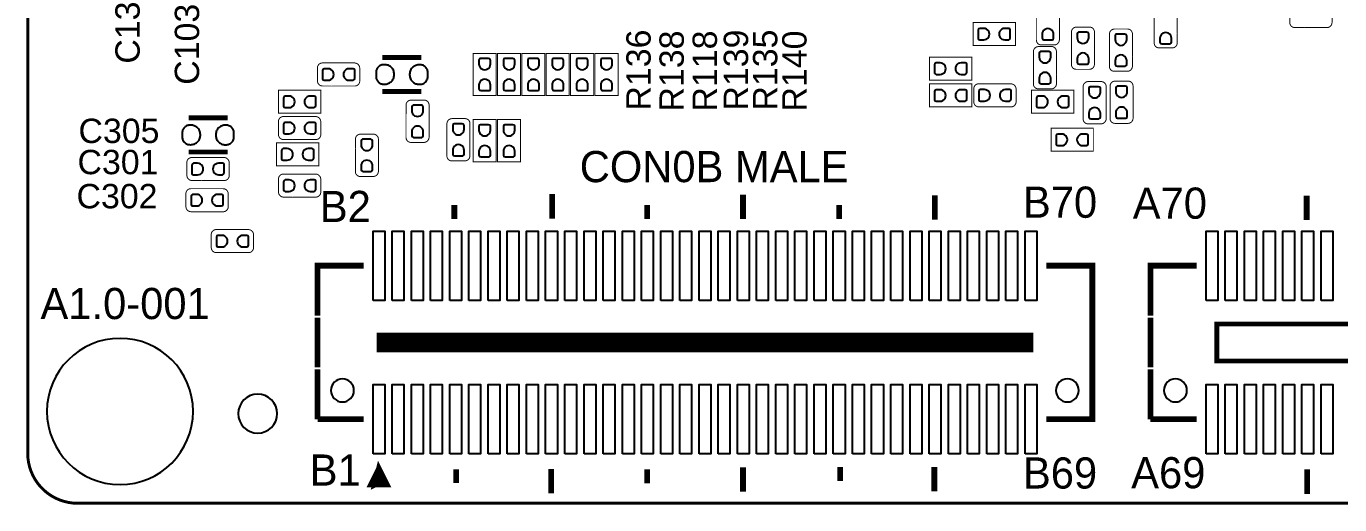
# Model space of a CAD drawing. Extents: x 52.2 to 109.2, y 0 to 35.
# Drawn here: x 52.15 to 86.39, y -0.04 to 12.43 of the extents above; entities that cross this region are included whole.
import ezdxf
from ezdxf.enums import TextEntityAlignment as Align

# ---------------------------------------------------------------- set-up
doc = ezdxf.new("R2010")
doc.units = 0
doc.header["$MEASUREMENT"] = 0
doc.layers.get('0').update_dxf_attribs({"linetype": 'CONTINUOUS'})
for name, color, linetype in [('BG_NCROUTE_PATH', 231, 'CONTINUOUS'), ('BG_OUTLINE', 2, 'CONTINUOUS'), ('PIN_BOTTOM', 11, 'CONTINUOUS')]:
    doc.layers.add(name, color=color, linetype=linetype)

# ---------------------------------------------------------------- blocks, each defined once
blk = doc.blocks.new('AAA')
at = {"layer": 'BG_NCROUTE_PATH'}
for points, const_width in [([(-53.29428, -2.39395), (1.105662, -2.39395, 0.414214), (2.405634, -1.093978), (2.405634, 31.306008, 0.414214), (1.105662, 32.60598), (-53.29428, 32.60598, 0.414214), (-54.594252, 31.306008), (-54.594252, -1.093978, 0.414214), (-53.29428, -2.39395)], 0.0762), ([(-30.86862, 10.00633), (-30.629352, 10.00633, 0.414214), (-30.497018, 10.138664), (-30.497018, 10.479786, 0.414214), (-30.623764, 10.606532), (-31.463742, 10.606532, 0.414214), (-31.599124, 10.47115), (-31.599124, 10.1346, 0.414214), (-31.4706, 10.006076), (-30.868874, 10.006076), (-30.86862, 10.00633)], 0.0254), ([(-23.890732, 10.282682), (-23.890732, 10.52195, 0.414214), (-24.023066, 10.654284), (-24.364188, 10.654284, 0.414214), (-24.490934, 10.527538), (-24.490934, 9.68756, 0.414214), (-24.355552, 9.552178), (-24.019002, 9.552178, 0.414214), (-23.890478, 9.680702), (-23.890478, 10.282428), (-23.890732, 10.282682)], 0.0254), ([(-27.563572, 9.846818), (-27.563572, 9.60755, 0.414214), (-27.431238, 9.475216), (-27.090116, 9.475216, 0.414214), (-26.96337, 9.601962), (-26.96337, 10.44194, 0.414214), (-27.098752, 10.577322), (-27.435302, 10.577322, 0.414214), (-27.563826, 10.448798), (-27.563826, 9.847072), (-27.563572, 9.846818)], 0.0254), ([(-26.395172, 9.237218), (-26.395172, 8.99795, 0.414214), (-26.262838, 8.865616), (-25.921716, 8.865616, 0.414214), (-25.79497, 8.992362), (-25.79497, 9.83234, 0.414214), (-25.930352, 9.967722), (-26.266902, 9.967722, 0.414214), (-26.395426, 9.839198), (-26.395426, 9.237472), (-26.395172, 9.237218)], 0.0254), ([(-25.404572, 9.288018), (-25.404572, 9.04875, 0.414214), (-25.272238, 8.916416), (-24.931116, 8.916416, 0.414214), (-24.80437, 9.043162), (-24.80437, 9.88314, 0.414214), (-24.939752, 10.018522), (-25.276302, 10.018522, 0.414214), (-25.404826, 9.889998), (-25.404826, 9.288272), (-25.404572, 9.288018)], 0.0254), ([(-24.413972, 8.780018), (-24.413972, 8.54075, 0.414214), (-24.281638, 8.408416), (-23.940516, 8.408416, 0.414214), (-23.81377, 8.535162), (-23.81377, 9.37514, 0.414214), (-23.949152, 9.510522), (-24.285702, 9.510522, 0.414214), (-24.414226, 9.381998), (-24.414226, 8.780272), (-24.413972, 8.780018)], 0.0254), ([(-5.51942, 8.48233), (-5.280152, 8.48233, 0.414214), (-5.147818, 8.614664), (-5.147818, 8.955786, 0.414214), (-5.274564, 9.082532), (-6.114542, 9.082532, 0.414214), (-6.249924, 8.94715), (-6.249924, 8.6106, 0.414214), (-6.1214, 8.482076), (-5.519674, 8.482076), (-5.51942, 8.48233)], 0.0254), ([(-26.411428, 7.880096), (-26.411428, 7.640828, 0.414254), (-26.279094, 7.508494), (-25.937718, 7.508494, 0.413391), (-25.811226, 7.634986), (-25.811226, 8.475218, 0.413442), (-25.946354, 8.610346), (-26.282904, 8.610346, 0.414638), (-26.411428, 8.481822), (-26.411428, 7.880096)], 0.0254), ([(-25.109932, 8.225282), (-25.109932, 8.46455, 0.414214), (-25.242266, 8.596884), (-25.583388, 8.596884, 0.414214), (-25.710134, 8.470138), (-25.710134, 7.63016, 0.414214), (-25.574752, 7.494778), (-25.238202, 7.494778, 0.414214), (-25.109678, 7.623302), (-25.109678, 8.225028), (-25.109932, 8.225282)], 0.0254), ([(-22.631146, 7.938262), (-22.391878, 7.938262, 0.414699), (-22.259544, 8.07085), (-22.259544, 8.411972, 0.413605), (-22.386036, 8.538718), (-23.226268, 8.538718, 0.413922), (-23.36165, 8.403336), (-23.36165, 8.066786, 0.414812), (-23.232872, 7.938262), (-22.631146, 7.938262)], 0.0254), ([(-7.456932, 7.742682), (-7.456932, 7.98195, 0.414214), (-7.589266, 8.114284), (-7.930388, 8.114284, 0.414214), (-8.057134, 7.987538), (-8.057134, 7.14756, 0.414214), (-7.921752, 7.012178), (-7.585202, 7.012178, 0.414214), (-7.456678, 7.140702), (-7.456678, 7.742428), (-7.456932, 7.742682)], 0.0254), ([(-8.523732, 7.260082), (-8.523732, 7.49935, 0.414214), (-8.656066, 7.631684), (-8.997188, 7.631684, 0.414214), (-9.123934, 7.504938), (-9.123934, 6.66496, 0.414214), (-8.988552, 6.529578), (-8.652002, 6.529578, 0.414214), (-8.523478, 6.658102), (-8.523478, 7.259828), (-8.523732, 7.260082)], 0.0254), ([(-4.50342, 7.08533), (-4.264152, 7.08533, 0.414214), (-4.131818, 7.217664), (-4.131818, 7.558786, 0.414214), (-4.258564, 7.685532), (-5.098542, 7.685532, 0.414214), (-5.233924, 7.55015), (-5.233924, 7.2136, 0.414214), (-5.1054, 7.085076), (-4.503674, 7.085076), (-4.50342, 7.08533)], 0.0254), ([(-6.136132, 6.853682), (-6.136132, 7.09295, 0.414214), (-6.268466, 7.225284), (-6.609588, 7.225284, 0.414214), (-6.736334, 7.098538), (-6.736334, 6.25856, 0.414214), (-6.600952, 6.123178), (-6.264402, 6.123178, 0.414214), (-6.135878, 6.251702), (-6.135878, 6.853428), (-6.136132, 6.853682)], 0.0254), ([(-2.11582, 6.01853), (-1.876552, 6.01853, 0.414214), (-1.744218, 6.150864), (-1.744218, 6.491986, 0.414214), (-1.870964, 6.618732), (-2.710942, 6.618732, 0.414214), (-2.846324, 6.48335), (-2.846324, 6.1468, 0.414214), (-2.7178, 6.018276), (-2.116074, 6.018276), (-2.11582, 6.01853)], 0.0254), ([(-4.50342, 5.58673), (-4.264152, 5.58673, 0.414214), (-4.131818, 5.719064), (-4.131818, 6.060186, 0.414214), (-4.258564, 6.186932), (-5.098542, 6.186932, 0.414214), (-5.233924, 6.05155), (-5.233924, 5.715, 0.414214), (-5.1054, 5.586476), (-4.503674, 5.586476), (-4.50342, 5.58673)], 0.0254), ([(-2.09042, 5.20573), (-1.851152, 5.20573, 0.414214), (-1.718818, 5.338064), (-1.718818, 5.679186, 0.414214), (-1.845564, 5.805932), (-2.685542, 5.805932, 0.414214), (-2.820924, 5.67055), (-2.820924, 5.334, 0.414214), (-2.6924, 5.205476), (-2.090674, 5.205476), (-2.09042, 5.20573)], 0.0254), ([(-2.75082, 4.13893), (-2.511552, 4.13893, 0.414214), (-2.379218, 4.271264), (-2.379218, 4.612386, 0.414214), (-2.505964, 4.739132), (-3.345942, 4.739132, 0.414214), (-3.481324, 4.60375), (-3.481324, 4.2672, 0.414214), (-3.3528, 4.138676), (-2.751074, 4.138676), (-2.75082, 4.13893)], 0.0254)]:
    blk.add_lwpolyline(points, format="xyb", dxfattribs=dict(at, const_width=const_width))
for points, const_width in [([(-22.885654, 10.134854), (-23.34387, 10.135108), (-23.34387, 9.534652), (-22.241764, 9.534398), (-22.241764, 10.135108), (-22.885654, 10.134854)], 0.0254), ([(-21.747734, 9.234932), (-22.20595, 9.234932), (-22.20595, 8.634476), (-21.103844, 8.634476), (-21.103844, 9.234932), (-21.747734, 9.234932)], 0.0254), ([(-12.983972, 8.68934), (-12.983972, 8.231124), (-12.383516, 8.231124), (-12.383516, 9.33323), (-12.983972, 9.33323), (-12.983972, 8.68934)], 0.0254), ([(-12.348972, 8.68934), (-12.348972, 8.231124), (-11.748516, 8.231124), (-11.748516, 9.33323), (-12.348972, 9.33323), (-12.348972, 8.68934)], 0.0254), ([(-11.713972, 8.68934), (-11.713972, 8.231124), (-11.113516, 8.231124), (-11.113516, 9.33323), (-11.713972, 9.33323), (-11.713972, 8.68934)], 0.0254), ([(-11.078972, 8.68934), (-11.078972, 8.231124), (-10.478516, 8.231124), (-10.478516, 9.33323), (-11.078972, 9.33323), (-11.078972, 8.68934)], 0.0254), ([(-10.443972, 8.68934), (-10.443972, 8.231124), (-9.843516, 8.231124), (-9.843516, 9.33323), (-10.443972, 9.33323), (-10.443972, 8.68934)], 0.0254), ([(-9.808972, 8.68934), (-9.808972, 8.231124), (-9.208516, 8.231124), (-9.208516, 9.33323), (-9.808972, 9.33323), (-9.808972, 8.68934)], 0.0254), ([(-6.842252, 9.22655), (-7.858252, 9.22655)], 0.127), ([(-24.410162, 8.37057), (-24.868378, 8.37057), (-24.868378, 7.770114), (-23.766272, 7.770114), (-23.766272, 8.37057), (-24.410162, 8.37057)], 0.0254), ([(-21.562314, 7.935214), (-21.104098, 7.935214), (-21.104098, 8.53567), (-22.206204, 8.53567), (-22.206204, 7.935214), (-21.562314, 7.935214)], 0.0254), ([(-7.858252, 8.33755), (-6.842252, 8.33755)], 0.127), ([(-4.590542, 7.77113), (-4.132326, 7.77113), (-4.132326, 8.371586), (-5.234432, 8.371586), (-5.234432, 7.77113), (-4.590542, 7.77113)], 0.0254), ([(-10.443972, 6.96214), (-10.443972, 6.503924), (-9.843516, 6.503924), (-9.843516, 7.60603), (-10.443972, 7.60603), (-10.443972, 6.96214)], 0.0254), ([(-9.209532, 7.14756), (-9.209532, 7.605776), (-9.809988, 7.605776), (-9.809988, 6.50367), (-9.209532, 6.50367), (-9.209532, 7.14756)], 0.0254), ([(-1.787652, 7.65175), (-2.803652, 7.65175)], 0.127), ([(-24.732742, 6.78053), (-24.274526, 6.78053), (-24.274526, 7.380986), (-25.376632, 7.380986), (-25.376632, 6.78053), (-24.732742, 6.78053)], 0.0254), ([(-4.539742, 6.39953), (-4.081526, 6.39953), (-4.081526, 6.999986), (-5.183632, 6.999986), (-5.183632, 6.39953), (-4.539742, 6.39953)], 0.0254), ([(-2.803652, 6.76275), (-1.787652, 6.76275)], 0.127), ([(-30.937962, 5.62356), (-30.937962, 4.98856)], 0.1524), ([(-21.242782, 4.99999), (-21.242782, 5.63499)], 0.1524), ([(-16.244062, 5.01523), (-16.244062, 5.65023)], 0.1524), ([(-11.268202, 5.02793), (-11.268202, 5.66293)], 0.1524), ([(-18.751042, 5.383022), (-18.751042, 5.019802)], 0.1524), ([(-13.744702, 5.377942), (-13.744702, 5.014722)], 0.1524), ([(-8.715502, 5.377942), (-8.715502, 5.014722)], 0.1524), ([(-28.066746, 3.797046), (-26.866596, 3.797046), (-26.866596, 2.497074)], 0.1524), ([(-24.149558, -0.202946), (-25.349708, -0.202946), (-25.349708, 3.797046), (-24.149558, 3.797046)], 0.1524), ([(-6.349746, 3.797046), (-5.149596, 3.797046), (-5.149596, 2.497074)], 0.1524), ([(-26.866596, 1.147064), (-26.866596, 2.447036)], 0.1524), ([(-5.149596, 1.147064), (-5.149596, 2.447036)], 0.1524), ([(-28.597352, 2.27965), (-45.335952, 2.27965), (-45.335952, 1.31445), (-28.597352, 1.31445), (-28.597352, 2.27965)], 0.127), ([(-6.689852, 1.79705), (-23.809452, 1.79705)], 0.508), ([(-26.866596, 1.097026), (-26.866596, -0.202946)], 0.1524), ([(-5.149596, 1.097026), (-5.149596, -0.202946)], 0.1524), ([(-26.866596, -0.202946), (-28.066746, -0.202946)], 0.1524), ([(-5.149596, -0.202946), (-6.349746, -0.202946)], 0.1524), ([(-6.749542, -1.502918), (-6.549644, -1.902968), (-6.949694, -1.902968), (-6.749542, -1.502918), (-6.64972, -1.902968), (-6.849618, -1.802892), (-6.749542, -1.70307)], 0.1524), ([(-30.953202, -1.51384), (-30.953202, -2.14884)], 0.1524), ([(-21.232622, -2.08661), (-21.232622, -1.45161)], 0.1524), ([(-18.773902, -1.449578), (-18.773902, -1.812798)], 0.1524), ([(-16.244062, -2.09169), (-16.244062, -1.45669)], 0.1524), ([(-13.742162, -1.507998), (-13.742162, -1.871218)], 0.1524), ([(-11.242802, -2.13487), (-11.242802, -1.49987)], 0.1524), ([(-8.766302, -1.505458), (-8.766302, -1.868678)], 0.1524)]:
    blk.add_lwpolyline(points, dxfattribs=dict(at, const_width=const_width))
at = {"layer": 'BG_OUTLINE'}
blk.add_lwpolyline([(-54.594252, 27.346656), (-54.594252, 0.680974), (-54.594252, -1.102106, 0.41084), (-53.287422, -2.39395), (-51.216052, -2.39395), (-2.315972, -2.39395), (1.120902, -2.39395, 0.411966), (2.405634, -1.099312), (2.405634, 1.886204), (2.405634, 28.812236), (2.405634, 31.328106, 0.410401), (1.110996, 32.60598), (-0.444754, 32.60598), (-45.696378, 32.60598), (-53.289708, 32.60598, 0.41031), (-54.594252, 31.28391)], format="xyb", close=True, dxfattribs=at)
at = {"layer": 'PIN_BOTTOM'}
for points in [[(-24.040338, 9.827768), (-24.040338, 9.726168, -0.375524), (-24.088852, 9.68375), (-24.304752, 9.68375, -0.36542), (-24.340566, 9.726168), (-24.340566, 9.827768, -1.000028)], [(-23.068026, 9.68502), (-23.169626, 9.68502, -0.375524), (-23.212044, 9.733534), (-23.212044, 9.949434, -0.36542), (-23.169626, 9.985248), (-23.068026, 9.985248, -1.000028)], [(-22.517862, 9.985248), (-22.416262, 9.985248, -0.375524), (-22.373844, 9.936734), (-22.373844, 9.720834, -0.36542), (-22.416262, 9.68502), (-22.517862, 9.68502, -1.000028)], [(-27.113738, 9.726168), (-27.113738, 9.624568, -0.375524), (-27.162252, 9.58215), (-27.378152, 9.58215, -0.36542), (-27.413966, 9.624568), (-27.413966, 9.726168, -1.000028)], [(-26.245566, 9.692132), (-26.245566, 9.793732, -0.375524), (-26.197052, 9.83615), (-25.981152, 9.83615, -0.36542), (-25.945338, 9.793732), (-25.945338, 9.692132, -1.000028)], [(-25.254966, 9.742932), (-25.254966, 9.844532, -0.375524), (-25.206452, 9.88695), (-24.990552, 9.88695, -0.36542), (-24.954738, 9.844532), (-24.954738, 9.742932, -1.000028)], [(-25.945338, 9.141968), (-25.945338, 9.040368, -0.375524), (-25.993852, 8.99795), (-26.209752, 8.99795, -0.36542), (-26.245566, 9.040368), (-26.245566, 9.141968, -1.000028)], [(-24.954738, 9.192768), (-24.954738, 9.091168, -0.375524), (-25.003252, 9.04875), (-25.219152, 9.04875, -0.36542), (-25.254966, 9.091168), (-25.254966, 9.192768, -1.000028)], [(-24.264366, 9.234932), (-24.264366, 9.336532, -0.375524), (-24.215852, 9.37895), (-23.999952, 9.37895, -0.36542), (-23.964138, 9.336532), (-23.964138, 9.234932, -1.000028)], [(-21.930106, 8.785098), (-22.031706, 8.785098, -0.375524), (-22.074124, 8.833612), (-22.074124, 9.049512, -0.36542), (-22.031706, 9.085326), (-21.930106, 9.085326, -1.000028)], [(-21.379942, 9.085326), (-21.278342, 9.085326, -0.375524), (-21.235924, 9.036812), (-21.235924, 8.820912, -0.36542), (-21.278342, 8.785098), (-21.379942, 8.785098, -1.000028)], [(-12.834366, 9.057132), (-12.834366, 9.158732, -0.375524), (-12.785852, 9.20115), (-12.569952, 9.20115, -0.36542), (-12.534138, 9.158732), (-12.534138, 9.057132, -1.000028)], [(-12.199366, 9.057132), (-12.199366, 9.158732, -0.375524), (-12.150852, 9.20115), (-11.934952, 9.20115, -0.36542), (-11.899138, 9.158732), (-11.899138, 9.057132, -1.000028)], [(-11.564366, 9.057132), (-11.564366, 9.158732, -0.375524), (-11.515852, 9.20115), (-11.299952, 9.20115, -0.36542), (-11.264138, 9.158732), (-11.264138, 9.057132, -1.000028)], [(-10.929366, 9.057132), (-10.929366, 9.158732, -0.375524), (-10.880852, 9.20115), (-10.664952, 9.20115, -0.36542), (-10.629138, 9.158732), (-10.629138, 9.057132, -1.000028)], [(-10.294366, 9.057132), (-10.294366, 9.158732, -0.375524), (-10.245852, 9.20115), (-10.029952, 9.20115, -0.36542), (-9.994138, 9.158732), (-9.994138, 9.057132, -1.000028)], [(-9.659366, 9.057132), (-9.659366, 9.158732, -0.375524), (-9.610852, 9.20115), (-9.394952, 9.20115, -0.36542), (-9.359138, 9.158732), (-9.359138, 9.057132, -1.000028)], [(-5.974334, 8.631936), (-6.075934, 8.631936, -0.375524), (-6.118352, 8.68045), (-6.118352, 8.89635, -0.36542), (-6.075934, 8.932164), (-5.974334, 8.932164, -1.000028)], [(-5.42417, 8.932164), (-5.32257, 8.932164, -0.375524), (-5.280152, 8.88365), (-5.280152, 8.66775, -0.36542), (-5.32257, 8.631936), (-5.42417, 8.631936, -1.000028)], [(-23.964138, 8.684768), (-23.964138, 8.583168, -0.375524), (-24.012652, 8.54075), (-24.228552, 8.54075, -0.36542), (-24.264366, 8.583168), (-24.264366, 8.684768, -1.000028)], [(-12.534138, 8.506968), (-12.534138, 8.405368, -0.375524), (-12.582652, 8.36295), (-12.798552, 8.36295, -0.36542), (-12.834366, 8.405368), (-12.834366, 8.506968, -1.000028)], [(-11.899138, 8.506968), (-11.899138, 8.405368, -0.375524), (-11.947652, 8.36295), (-12.163552, 8.36295, -0.36542), (-12.199366, 8.405368), (-12.199366, 8.506968, -1.000028)], [(-11.264138, 8.506968), (-11.264138, 8.405368, -0.375524), (-11.312652, 8.36295), (-11.528552, 8.36295, -0.36542), (-11.564366, 8.405368), (-11.564366, 8.506968, -1.000028)], [(-10.629138, 8.506968), (-10.629138, 8.405368, -0.375524), (-10.677652, 8.36295), (-10.893552, 8.36295, -0.36542), (-10.929366, 8.405368), (-10.929366, 8.506968, -1.000028)], [(-9.994138, 8.506968), (-9.994138, 8.405368, -0.375524), (-10.042652, 8.36295), (-10.258552, 8.36295, -0.36542), (-10.294366, 8.405368), (-10.294366, 8.506968, -1.000028)], [(-9.359138, 8.506968), (-9.359138, 8.405368, -0.375524), (-9.407652, 8.36295), (-9.623552, 8.36295, -0.36542), (-9.659366, 8.405368), (-9.659366, 8.506968, -1.000028)], [(-26.261822, 8.334756), (-26.261822, 8.436356, -0.375524), (-26.213308, 8.478774), (-25.997408, 8.478774, -0.36542), (-25.961594, 8.436356), (-25.961594, 8.334756, -1.000028)], [(-25.559766, 8.320532), (-25.559766, 8.422132, -0.375524), (-25.511252, 8.46455), (-25.295352, 8.46455, -0.36542), (-25.259538, 8.422132), (-25.259538, 8.320532, -1.000028)], [(-24.592534, 7.920736), (-24.694134, 7.920736, -0.375524), (-24.736552, 7.96925), (-24.736552, 8.18515, -0.36542), (-24.694134, 8.220964), (-24.592534, 8.220964, -1.000028)], [(-24.04237, 8.220964), (-23.94077, 8.220964, -0.375524), (-23.898352, 8.17245), (-23.898352, 7.95655, -0.36542), (-23.94077, 7.920736), (-24.04237, 7.920736, -1.000028)], [(-23.08606, 8.088122), (-23.18766, 8.088122, -0.375524), (-23.230078, 8.136636), (-23.230078, 8.352536, -0.36542), (-23.18766, 8.38835), (-23.08606, 8.38835, -1.000028)], [(-22.535896, 8.38835), (-22.434296, 8.38835, -0.375524), (-22.391878, 8.339836), (-22.391878, 8.123936, -0.36542), (-22.434296, 8.088122), (-22.535896, 8.088122, -1.000028)], [(-21.930106, 8.08482), (-22.031706, 8.08482, -0.375524), (-22.074124, 8.133334), (-22.074124, 8.349234, -0.36542), (-22.031706, 8.385048), (-21.930106, 8.385048, -1.000028)], [(-21.379942, 8.385048), (-21.278342, 8.385048, -0.375524), (-21.235924, 8.336534), (-21.235924, 8.120634, -0.36542), (-21.278342, 8.08482), (-21.379942, 8.08482, -1.000028)], [(-4.958334, 7.920736), (-5.059934, 7.920736, -0.375524), (-5.102352, 7.96925), (-5.102352, 8.18515, -0.36542), (-5.059934, 8.220964), (-4.958334, 8.220964, -1.000028)], [(-4.40817, 8.220964), (-4.30657, 8.220964, -0.375524), (-4.264152, 8.17245), (-4.264152, 7.95655, -0.36542), (-4.30657, 7.920736), (-4.40817, 7.920736, -1.000028)], [(-25.961594, 7.784592), (-25.961594, 7.682992, -0.375524), (-26.010108, 7.640574), (-26.226008, 7.640574, -0.36542), (-26.261822, 7.682992), (-26.261822, 7.784592, -1.000028)], [(-25.259538, 7.770368), (-25.259538, 7.668768, -0.375524), (-25.308052, 7.62635), (-25.523952, 7.62635, -0.36542), (-25.559766, 7.668768), (-25.559766, 7.770368, -1.000028)], [(-7.906766, 7.837932), (-7.906766, 7.939532, -0.375524), (-7.858252, 7.98195), (-7.642352, 7.98195, -0.36542), (-7.606538, 7.939532), (-7.606538, 7.837932, -1.000028)], [(-4.958334, 7.234936), (-5.059934, 7.234936, -0.375524), (-5.102352, 7.28345), (-5.102352, 7.49935, -0.36542), (-5.059934, 7.535164), (-4.958334, 7.535164, -1.000028)], [(-4.40817, 7.535164), (-4.30657, 7.535164, -0.375524), (-4.264152, 7.48665), (-4.264152, 7.27075, -0.36542), (-4.30657, 7.234936), (-4.40817, 7.234936, -1.000028)], [(-25.100534, 6.930136), (-25.202134, 6.930136, -0.375524), (-25.244552, 6.97865), (-25.244552, 7.19455, -0.36542), (-25.202134, 7.230364), (-25.100534, 7.230364, -1.000028)], [(-24.55037, 7.230364), (-24.44877, 7.230364, -0.375524), (-24.406352, 7.18185), (-24.406352, 6.96595, -0.36542), (-24.44877, 6.930136), (-24.55037, 6.930136, -1.000028)], [(-10.294366, 7.329932), (-10.294366, 7.431532, -0.375524), (-10.245852, 7.47395), (-10.029952, 7.47395, -0.36542), (-9.994138, 7.431532), (-9.994138, 7.329932, -1.000028)], [(-9.659366, 7.329932), (-9.659366, 7.431532, -0.375524), (-9.610852, 7.47395), (-9.394952, 7.47395, -0.36542), (-9.359138, 7.431532), (-9.359138, 7.329932, -1.000028)], [(-8.973566, 7.355332), (-8.973566, 7.456932, -0.375524), (-8.925052, 7.49935), (-8.709152, 7.49935, -0.36542), (-8.673338, 7.456932), (-8.673338, 7.355332, -1.000028)], [(-7.606538, 7.287768), (-7.606538, 7.186168, -0.375524), (-7.655052, 7.14375), (-7.870952, 7.14375, -0.36542), (-7.906766, 7.186168), (-7.906766, 7.287768, -1.000028)], [(-9.994138, 6.779768), (-9.994138, 6.678168, -0.375524), (-10.042652, 6.63575), (-10.258552, 6.63575, -0.36542), (-10.294366, 6.678168), (-10.294366, 6.779768, -1.000028)], [(-9.359138, 6.779768), (-9.359138, 6.678168, -0.375524), (-9.407652, 6.63575), (-9.623552, 6.63575, -0.36542), (-9.659366, 6.678168), (-9.659366, 6.779768, -1.000028)], [(-8.673338, 6.805168), (-8.673338, 6.703568, -0.375524), (-8.721852, 6.66115), (-8.937752, 6.66115, -0.36542), (-8.973566, 6.703568), (-8.973566, 6.805168, -1.000028)], [(-6.585966, 6.948932), (-6.585966, 7.050532, -0.375524), (-6.537452, 7.09295), (-6.321552, 7.09295, -0.36542), (-6.285738, 7.050532), (-6.285738, 6.948932, -1.000028)], [(-4.907534, 6.549136), (-5.009134, 6.549136, -0.375524), (-5.051552, 6.59765), (-5.051552, 6.81355, -0.36542), (-5.009134, 6.849364), (-4.907534, 6.849364, -1.000028)], [(-4.35737, 6.849364), (-4.25577, 6.849364, -0.375524), (-4.213352, 6.80085), (-4.213352, 6.58495, -0.36542), (-4.25577, 6.549136), (-4.35737, 6.549136, -1.000028)], [(-6.285738, 6.398768), (-6.285738, 6.297168, -0.375524), (-6.334252, 6.25475), (-6.550152, 6.25475, -0.36542), (-6.585966, 6.297168), (-6.585966, 6.398768, -1.000028)], [(-2.570734, 6.168136), (-2.672334, 6.168136, -0.375524), (-2.714752, 6.21665), (-2.714752, 6.43255, -0.36542), (-2.672334, 6.468364), (-2.570734, 6.468364, -1.000028)], [(-2.02057, 6.468364), (-1.91897, 6.468364, -0.375524), (-1.876552, 6.41985), (-1.876552, 6.20395, -0.36542), (-1.91897, 6.168136), (-2.02057, 6.168136, -1.000028)], [(-4.958334, 5.736336), (-5.059934, 5.736336, -0.375524), (-5.102352, 5.78485), (-5.102352, 6.00075, -0.36542), (-5.059934, 6.036564), (-4.958334, 6.036564, -1.000028)], [(-4.40817, 6.036564), (-4.30657, 6.036564, -0.375524), (-4.264152, 5.98805), (-4.264152, 5.77215, -0.36542), (-4.30657, 5.736336), (-4.40817, 5.736336, -1.000028)], [(-2.545334, 5.355336), (-2.646934, 5.355336, -0.375524), (-2.689352, 5.40385), (-2.689352, 5.61975, -0.36542), (-2.646934, 5.655564), (-2.545334, 5.655564, -1.000028)], [(-1.99517, 5.655564), (-1.89357, 5.655564, -0.375524), (-1.851152, 5.60705), (-1.851152, 5.39115, -0.36542), (-1.89357, 5.355336), (-1.99517, 5.355336, -1.000028)], [(-3.205734, 4.288536), (-3.307334, 4.288536, -0.375524), (-3.349752, 4.33705), (-3.349752, 4.55295, -0.36542), (-3.307334, 4.588764), (-3.205734, 4.588764, -1.000028)], [(-2.65557, 4.588764), (-2.55397, 4.588764, -0.375524), (-2.511552, 4.54025), (-2.511552, 4.32435, -0.36542), (-2.55397, 4.288536), (-2.65557, 4.288536, -1.000028)]]:
    blk.add_lwpolyline(points, format="xyb", close=True, dxfattribs=at)
for points in [[(-7.832852, 9.035796), (-7.808722, 9.037066), (-7.784846, 9.035796), (-7.76097, 9.032748), (-7.737348, 9.027414), (-7.714488, 9.019794), (-7.69239, 9.010396), (-7.671308, 8.998966), (-7.651242, 8.985758), (-7.632446, 8.970518), (-7.61492, 8.954008), (-7.599172, 8.93572), (-7.585202, 8.916162), (-7.573772, 8.893302), (-7.564628, 8.869426), (-7.55777, 8.844788), (-7.552944, 8.819642), (-7.550658, 8.794242), (-7.550658, 8.768842), (-7.552944, 8.743442), (-7.55777, 8.718296), (-7.564628, 8.693658), (-7.573772, 8.669782), (-7.585202, 8.646922), (-7.598664, 8.62711), (-7.613904, 8.608568), (-7.630922, 8.59155), (-7.649718, 8.57631), (-7.66953, 8.562848), (-7.690866, 8.551418), (-7.712964, 8.54202), (-7.735824, 8.534908), (-7.759446, 8.530082), (-7.783322, 8.527542), (-7.807452, 8.527288), (-7.829296, 8.527034), (-7.850886, 8.52932), (-7.872222, 8.533638), (-7.892796, 8.540242), (-7.912862, 8.549132), (-7.931658, 8.5598), (-7.949184, 8.5725), (-7.96544, 8.586978), (-7.980172, 8.603234), (-7.992872, 8.62076), (-8.003794, 8.639556), (-8.012684, 8.659368), (-8.019542, 8.680196), (-8.02386, 8.701532), (-8.026146, 8.723122), (-8.026146, 8.839708), (-8.024114, 8.861044), (-8.019542, 8.882126), (-8.012938, 8.9027), (-8.004302, 8.922258), (-7.993634, 8.941054), (-7.981188, 8.95858), (-7.966964, 8.974582), (-7.950962, 8.98906), (-7.93369, 9.00176), (-7.915148, 9.012682), (-7.89559, 9.021826), (-7.87527, 9.028684), (-7.854188, 9.033256)], [(-6.867652, 8.528304), (-6.891782, 8.527034), (-6.915658, 8.528304), (-6.939534, 8.531352), (-6.963156, 8.536686), (-6.986016, 8.544306), (-7.008114, 8.553704), (-7.029196, 8.565134), (-7.049262, 8.578342), (-7.068058, 8.593582), (-7.085584, 8.610092), (-7.101332, 8.62838), (-7.115302, 8.647938), (-7.126732, 8.670798), (-7.135876, 8.694674), (-7.142734, 8.719312), (-7.14756, 8.744458), (-7.149846, 8.769858), (-7.149846, 8.795258), (-7.14756, 8.820658), (-7.142734, 8.845804), (-7.135876, 8.870442), (-7.126732, 8.894318), (-7.115302, 8.917178), (-7.10184, 8.93699), (-7.0866, 8.955532), (-7.069582, 8.97255), (-7.050786, 8.98779), (-7.030974, 9.001252), (-7.009638, 9.012682), (-6.98754, 9.02208), (-6.96468, 9.029192), (-6.941058, 9.034018), (-6.917182, 9.036558), (-6.893052, 9.036812), (-6.871208, 9.037066), (-6.849618, 9.03478), (-6.828282, 9.030462), (-6.807708, 9.023858), (-6.787642, 9.014968), (-6.768846, 9.0043), (-6.75132, 8.9916), (-6.735064, 8.977122), (-6.720332, 8.960866), (-6.707632, 8.94334), (-6.69671, 8.924544), (-6.68782, 8.904732), (-6.680962, 8.883904), (-6.676644, 8.862568), (-6.674358, 8.840978), (-6.674358, 8.724392), (-6.67639, 8.703056), (-6.680962, 8.681974), (-6.687566, 8.6614), (-6.696202, 8.641842), (-6.70687, 8.623046), (-6.719316, 8.60552), (-6.73354, 8.589518), (-6.749542, 8.57504), (-6.766814, 8.56234), (-6.785356, 8.551418), (-6.804914, 8.542274), (-6.825234, 8.535416), (-6.846316, 8.530844)], [(-2.778252, 7.460996), (-2.754122, 7.462266), (-2.730246, 7.460996), (-2.70637, 7.457948), (-2.682748, 7.452614), (-2.659888, 7.444994), (-2.63779, 7.435596), (-2.616708, 7.424166), (-2.596642, 7.410958), (-2.577846, 7.395718), (-2.56032, 7.379208), (-2.544572, 7.36092), (-2.530602, 7.341362), (-2.519172, 7.318502), (-2.510028, 7.294626), (-2.50317, 7.269988), (-2.498344, 7.244842), (-2.496058, 7.219442), (-2.496058, 7.194042), (-2.498344, 7.168642), (-2.50317, 7.143496), (-2.510028, 7.118858), (-2.519172, 7.094982), (-2.530602, 7.072122), (-2.544064, 7.05231), (-2.559304, 7.033768), (-2.576322, 7.01675), (-2.595118, 7.00151), (-2.61493, 6.988048), (-2.636266, 6.976618), (-2.658364, 6.96722), (-2.681224, 6.960108), (-2.704846, 6.955282), (-2.728722, 6.952742), (-2.752852, 6.952488), (-2.774696, 6.952234), (-2.796286, 6.95452), (-2.817622, 6.958838), (-2.838196, 6.965442), (-2.858262, 6.974332), (-2.877058, 6.985), (-2.894584, 6.9977), (-2.91084, 7.012178), (-2.925572, 7.028434), (-2.938272, 7.04596), (-2.949194, 7.064756), (-2.958084, 7.084568), (-2.964942, 7.105396), (-2.96926, 7.126732), (-2.971546, 7.148322), (-2.971546, 7.264908), (-2.969514, 7.286244), (-2.964942, 7.307326), (-2.958338, 7.3279), (-2.949702, 7.347458), (-2.939034, 7.366254), (-2.926588, 7.38378), (-2.912364, 7.399782), (-2.896362, 7.41426), (-2.87909, 7.42696), (-2.860548, 7.437882), (-2.84099, 7.447026), (-2.82067, 7.453884), (-2.799588, 7.458456)], [(-1.813052, 6.953504), (-1.837182, 6.952234), (-1.861058, 6.953504), (-1.884934, 6.956552), (-1.908556, 6.961886), (-1.931416, 6.969506), (-1.953514, 6.978904), (-1.974596, 6.990334), (-1.994662, 7.003542), (-2.013458, 7.018782), (-2.030984, 7.035292), (-2.046732, 7.05358), (-2.060702, 7.073138), (-2.072132, 7.095998), (-2.081276, 7.119874), (-2.088134, 7.144512), (-2.09296, 7.169658), (-2.095246, 7.195058), (-2.095246, 7.220458), (-2.09296, 7.245858), (-2.088134, 7.271004), (-2.081276, 7.295642), (-2.072132, 7.319518), (-2.060702, 7.342378), (-2.04724, 7.36219), (-2.032, 7.380732), (-2.014982, 7.39775), (-1.996186, 7.41299), (-1.976374, 7.426452), (-1.955038, 7.437882), (-1.93294, 7.44728), (-1.91008, 7.454392), (-1.886458, 7.459218), (-1.862582, 7.461758), (-1.838452, 7.462012), (-1.816608, 7.462266), (-1.795018, 7.45998), (-1.773682, 7.455662), (-1.753108, 7.449058), (-1.733042, 7.440168), (-1.714246, 7.4295), (-1.69672, 7.4168), (-1.680464, 7.402322), (-1.665732, 7.386066), (-1.653032, 7.36854), (-1.64211, 7.349744), (-1.63322, 7.329932), (-1.626362, 7.309104), (-1.622044, 7.287768), (-1.619758, 7.266178), (-1.619758, 7.149592), (-1.62179, 7.128256), (-1.626362, 7.107174), (-1.632966, 7.0866), (-1.641602, 7.067042), (-1.65227, 7.048246), (-1.664716, 7.03072), (-1.67894, 7.014718), (-1.694942, 7.00024), (-1.712214, 6.98754), (-1.730756, 6.976618), (-1.750314, 6.967474), (-1.770634, 6.960616), (-1.791716, 6.956044)], [(-31.314136, 2.895346), (-31.314136, 4.698746), (-31.618936, 4.698746), (-31.618936, 2.895346)], [(-30.814264, 2.895346), (-30.814264, 4.698746), (-31.119064, 4.698746), (-31.119064, 2.895346)], [(-30.314138, 2.895346), (-30.314138, 4.698746), (-30.618938, 4.698746), (-30.618938, 2.895346)], [(-29.814266, 2.895346), (-29.814266, 4.698746), (-30.119066, 4.698746), (-30.119066, 2.895346)], [(-29.31414, 2.895346), (-29.31414, 4.698746), (-29.61894, 4.698746), (-29.61894, 2.895346)], [(-28.814268, 2.895346), (-28.814268, 4.698746), (-29.119068, 4.698746), (-29.119068, 2.895346)], [(-28.314142, 2.895346), (-28.314142, 4.698746), (-28.618942, 4.698746), (-28.618942, 2.895346)], [(-23.597362, 2.895346), (-23.597362, 4.698746), (-23.902162, 4.698746), (-23.902162, 2.895346)], [(-23.097236, 2.895346), (-23.097236, 4.698746), (-23.402036, 4.698746), (-23.402036, 2.895346)], [(-22.597364, 2.895346), (-22.597364, 4.698746), (-22.902164, 4.698746), (-22.902164, 2.895346)], [(-22.097238, 2.895346), (-22.097238, 4.698746), (-22.402038, 4.698746), (-22.402038, 2.895346)], [(-21.597366, 2.895346), (-21.597366, 4.698746), (-21.902166, 4.698746), (-21.902166, 2.895346)], [(-21.09724, 2.895346), (-21.09724, 4.698746), (-21.40204, 4.698746), (-21.40204, 2.895346)], [(-20.597368, 2.895346), (-20.597368, 4.698746), (-20.902168, 4.698746), (-20.902168, 2.895346)], [(-20.097242, 2.895346), (-20.097242, 4.698746), (-20.402042, 4.698746), (-20.402042, 2.895346)], [(-19.597116, 2.895346), (-19.597116, 4.698746), (-19.901916, 4.698746), (-19.901916, 2.895346)], [(-19.097244, 2.895346), (-19.097244, 4.698746), (-19.402044, 4.698746), (-19.402044, 2.895346)], [(-18.597372, 2.895346), (-18.597372, 4.698746), (-18.902172, 4.698746), (-18.902172, 2.895346)], [(-18.097246, 2.895346), (-18.097246, 4.698746), (-18.402046, 4.698746), (-18.402046, 2.895346)], [(-17.59712, 2.895346), (-17.59712, 4.698746), (-17.90192, 4.698746), (-17.90192, 2.895346)], [(-17.097248, 2.895346), (-17.097248, 4.698746), (-17.402048, 4.698746), (-17.402048, 2.895346)], [(-16.597376, 2.895346), (-16.597376, 4.698746), (-16.902176, 4.698746), (-16.902176, 2.895346)], [(-16.09725, 2.895346), (-16.09725, 4.698746), (-16.40205, 4.698746), (-16.40205, 2.895346)], [(-15.597124, 2.895346), (-15.597124, 4.698746), (-15.901924, 4.698746), (-15.901924, 2.895346)], [(-15.097252, 2.895346), (-15.097252, 4.698746), (-15.402052, 4.698746), (-15.402052, 2.895346)], [(-14.59738, 2.895346), (-14.59738, 4.698746), (-14.90218, 4.698746), (-14.90218, 2.895346)], [(-14.097254, 2.895346), (-14.097254, 4.698746), (-14.402054, 4.698746), (-14.402054, 2.895346)], [(-13.597128, 2.895346), (-13.597128, 4.698746), (-13.901928, 4.698746), (-13.901928, 2.895346)], [(-13.097256, 2.895346), (-13.097256, 4.698746), (-13.402056, 4.698746), (-13.402056, 2.895346)], [(-12.597384, 2.895346), (-12.597384, 4.698746), (-12.902184, 4.698746), (-12.902184, 2.895346)], [(-12.097258, 2.895346), (-12.097258, 4.698746), (-12.402058, 4.698746), (-12.402058, 2.895346)], [(-11.597132, 2.895346), (-11.597132, 4.698746), (-11.901932, 4.698746), (-11.901932, 2.895346)], [(-11.09726, 2.895346), (-11.09726, 4.698746), (-11.40206, 4.698746), (-11.40206, 2.895346)], [(-10.597388, 2.895346), (-10.597388, 4.698746), (-10.902188, 4.698746), (-10.902188, 2.895346)], [(-10.097262, 2.895346), (-10.097262, 4.698746), (-10.402062, 4.698746), (-10.402062, 2.895346)], [(-9.597136, 2.895346), (-9.597136, 4.698746), (-9.901936, 4.698746), (-9.901936, 2.895346)], [(-9.097264, 2.895346), (-9.097264, 4.698746), (-9.402064, 4.698746), (-9.402064, 2.895346)], [(-8.597138, 2.895346), (-8.597138, 4.698746), (-8.901938, 4.698746), (-8.901938, 2.895346)], [(-8.097266, 2.895346), (-8.097266, 4.698746), (-8.402066, 4.698746), (-8.402066, 2.895346)], [(-7.59714, 2.895346), (-7.59714, 4.698746), (-7.90194, 4.698746), (-7.90194, 2.895346)], [(-7.097268, 2.895346), (-7.097268, 4.698746), (-7.402068, 4.698746), (-7.402068, 2.895346)], [(-6.597142, 2.895346), (-6.597142, 4.698746), (-6.901942, 4.698746), (-6.901942, 2.895346)], [(-31.314136, -1.104646), (-31.314136, 0.698754), (-31.618936, 0.698754), (-31.618936, -1.104646)], [(-30.814264, -1.104646), (-30.814264, 0.698754), (-31.119064, 0.698754), (-31.119064, -1.104646)], [(-30.314138, -1.104646), (-30.314138, 0.698754), (-30.618938, 0.698754), (-30.618938, -1.104646)], [(-29.814266, -1.104646), (-29.814266, 0.698754), (-30.119066, 0.698754), (-30.119066, -1.104646)], [(-29.31414, -1.104646), (-29.31414, 0.698754), (-29.61894, 0.698754), (-29.61894, -1.104646)], [(-28.814268, -1.104646), (-28.814268, 0.698754), (-29.119068, 0.698754), (-29.119068, -1.104646)], [(-28.314142, -1.104646), (-28.314142, 0.698754), (-28.618942, 0.698754), (-28.618942, -1.104646)], [(-23.597362, -1.104646), (-23.597362, 0.698754), (-23.902162, 0.698754), (-23.902162, -1.104646)], [(-23.097236, -1.104646), (-23.097236, 0.698754), (-23.402036, 0.698754), (-23.402036, -1.104646)], [(-22.597364, -1.104646), (-22.597364, 0.698754), (-22.902164, 0.698754), (-22.902164, -1.104646)], [(-22.097238, -1.104646), (-22.097238, 0.698754), (-22.402038, 0.698754), (-22.402038, -1.104646)], [(-21.597366, -1.104646), (-21.597366, 0.698754), (-21.902166, 0.698754), (-21.902166, -1.104646)], [(-21.09724, -1.104646), (-21.09724, 0.698754), (-21.40204, 0.698754), (-21.40204, -1.104646)], [(-20.597368, -1.104646), (-20.597368, 0.698754), (-20.902168, 0.698754), (-20.902168, -1.104646)], [(-20.097242, -1.104646), (-20.097242, 0.698754), (-20.402042, 0.698754), (-20.402042, -1.104646)], [(-19.597116, -1.104646), (-19.597116, 0.698754), (-19.901916, 0.698754), (-19.901916, -1.104646)], [(-19.097244, -1.104646), (-19.097244, 0.698754), (-19.402044, 0.698754), (-19.402044, -1.104646)], [(-18.597372, -1.104646), (-18.597372, 0.698754), (-18.902172, 0.698754), (-18.902172, -1.104646)], [(-18.097246, -1.104646), (-18.097246, 0.698754), (-18.402046, 0.698754), (-18.402046, -1.104646)], [(-17.59712, -1.104646), (-17.59712, 0.698754), (-17.90192, 0.698754), (-17.90192, -1.104646)], [(-17.097248, -1.104646), (-17.097248, 0.698754), (-17.402048, 0.698754), (-17.402048, -1.104646)], [(-16.597376, -1.104646), (-16.597376, 0.698754), (-16.902176, 0.698754), (-16.902176, -1.104646)], [(-16.09725, -1.104646), (-16.09725, 0.698754), (-16.40205, 0.698754), (-16.40205, -1.104646)], [(-15.597124, -1.104646), (-15.597124, 0.698754), (-15.901924, 0.698754), (-15.901924, -1.104646)], [(-15.097252, -1.104646), (-15.097252, 0.698754), (-15.402052, 0.698754), (-15.402052, -1.104646)], [(-14.59738, -1.104646), (-14.59738, 0.698754), (-14.90218, 0.698754), (-14.90218, -1.104646)], [(-14.097254, -1.104646), (-14.097254, 0.698754), (-14.402054, 0.698754), (-14.402054, -1.104646)], [(-13.597128, -1.104646), (-13.597128, 0.698754), (-13.901928, 0.698754), (-13.901928, -1.104646)], [(-13.097256, -1.104646), (-13.097256, 0.698754), (-13.402056, 0.698754), (-13.402056, -1.104646)], [(-12.597384, -1.104646), (-12.597384, 0.698754), (-12.902184, 0.698754), (-12.902184, -1.104646)], [(-12.097258, -1.104646), (-12.097258, 0.698754), (-12.402058, 0.698754), (-12.402058, -1.104646)], [(-11.597132, -1.104646), (-11.597132, 0.698754), (-11.901932, 0.698754), (-11.901932, -1.104646)], [(-11.09726, -1.104646), (-11.09726, 0.698754), (-11.40206, 0.698754), (-11.40206, -1.104646)], [(-10.597388, -1.104646), (-10.597388, 0.698754), (-10.902188, 0.698754), (-10.902188, -1.104646)], [(-10.097262, -1.104646), (-10.097262, 0.698754), (-10.402062, 0.698754), (-10.402062, -1.104646)], [(-9.597136, -1.104646), (-9.597136, 0.698754), (-9.901936, 0.698754), (-9.901936, -1.104646)], [(-9.097264, -1.104646), (-9.097264, 0.698754), (-9.402064, 0.698754), (-9.402064, -1.104646)], [(-8.597138, -1.104646), (-8.597138, 0.698754), (-8.901938, 0.698754), (-8.901938, -1.104646)], [(-8.097266, -1.104646), (-8.097266, 0.698754), (-8.402066, 0.698754), (-8.402066, -1.104646)], [(-7.59714, -1.104646), (-7.59714, 0.698754), (-7.90194, 0.698754), (-7.90194, -1.104646)], [(-7.097268, -1.104646), (-7.097268, 0.698754), (-7.402068, 0.698754), (-7.402068, -1.104646)], [(-6.597142, -1.104646), (-6.597142, 0.698754), (-6.901942, 0.698754), (-6.901942, -1.104646)]]:
    blk.add_lwpolyline(points, close=True, dxfattribs=at)
for centre, radius in [((0, 0), 1.905), ((-27.516582, 0.547116), 0.29972), ((-24.699722, 0.547116), 0.29972), ((-5.799582, 0.547116), 0.29972), ((-3.591052, -0.05715), 0.508)]:
    blk.add_circle(centre, radius, dxfattribs=at)
at = {"layer": 'BG_NCROUTE_PATH', "text_generation_flag": 2, "width": 1.04}
for s, p in [('C13', (-0.513588, 9.87425)), ('C103', (-2.062988, 9.56945))]:
    blk.add_text(s, height=0.635, rotation=270, dxfattribs=at).set_placement(p, align=Align.CENTER)
for s, p in [('R140', (-17.899634, 7.81685)), ('R135', (-17.137634, 7.84225)), ('R139', (-16.375634, 7.84225)), ('R118', (-15.562834, 7.81685)), ('R138', (-14.699234, 7.81685)), ('R136', (-13.835634, 7.84225))]:
    blk.add_text(s, height=0.635, rotation=270, dxfattribs=at).set_placement(p)
at = {"layer": 'BG_NCROUTE_PATH', "text_generation_flag": 2}
for s, height, width, p in [('C305', 0.635, 1.04, (1.082548, 6.995668)), ('CON0B MALE', 0.8128, 1.000312, (-11.985752, 5.97535)), ('C301', 0.635, 1.04, (1.107948, 6.182868)), ('A70', 0.8128, 1.000312, (-26.404062, 5.022342)), ('B70', 0.8128, 1.000312, (-23.541482, 5.047742)), ('C302', 0.635, 1.04, (1.133602, 5.293868)), ('B2', 0.8128, 1.000312, (-5.210302, 4.935982)), ('A1.0-001', 0.8128, 1.000312, (2.073148, 2.40665)), ('A69', 0.8128, 1.000312, (-26.363422, -2.003298)), ('B69', 0.8128, 1.000312, (-23.541482, -2.010918)), ('B1', 0.8128, 1.000312, (-4.946142, -1.934718))]:
    blk.add_text(s, height=height, dxfattribs=dict(at, width=width)).set_placement(p)

msp = doc.modelspace()

# ---------------------------------------------------------------- block references
at = {"linetype": 'Continuous', "xscale": -1}
msp.add_blockref('AAA', (54.594252, 2.39395), dxfattribs=at)

doc.saveas('drawing.dxf')
